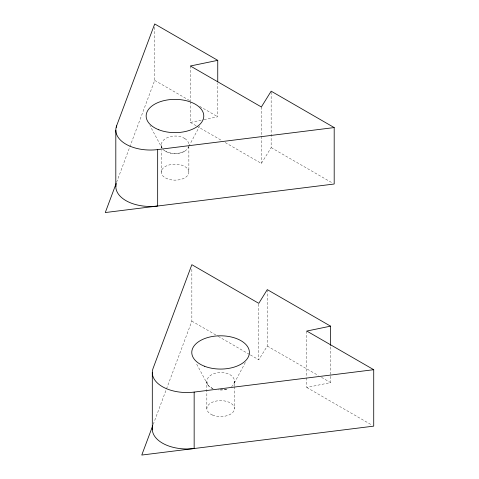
<?xml version="1.0" encoding="UTF-8"?>
<svg xmlns="http://www.w3.org/2000/svg" width="479" height="479" viewBox="0 0 479 479"><rect width="100%" height="100%" fill="white"/><g stroke="black" fill="none" stroke-linecap="round" stroke-linejoin="round"><path stroke-width="0.36" stroke-dasharray="2.4 1.8" d="M161.219 172.171L161.225 150.592M161.231 147.616L161.231 145.388L162.058 148.125L149.951 125.594M206.838 408.599L206.844 381.817L207.67 384.553L196.186 363.16M116.589 182.307L154.699 80.388L154.699 24.692M153.244 424.358L191.851 321.134L191.851 267.665M188.187 147.544L188.528 146.736A13.891 8.915 -1.1 0 1 184.816 151.119A13.825 7.981 0 0 1 163.411 149.783M188.882 146.251L199.635 126.193M245.356 362.453L233.8 383.978L234.476 381.512L234.476 385.9M225.226 142.55L261.366 163.417L271.15 147.616L271.15 91.92M250.421 354.951L258.792 359.777L267.282 346.06L267.282 290.364M190.379 101.638L190.379 122.432L203.341 119.756M204.06 119.606L217.747 116.786L217.747 83.37M306.788 377.835L306.788 387.487L330.552 382.583L330.552 346.197M154.699 80.388L190.726 101.183M199.731 106.386L217.747 116.786M271.15 147.616L332.905 183.271M190.379 122.432L196.186 125.785M196.833 126.157L221.999 140.688M267.282 346.06L318.284 375.506M321.511 377.368L330.552 382.583M191.851 321.134L217.598 335.995M218.238 336.366L249.781 354.574M306.788 387.487L371.794 425.023M184.822 138.539L185.014 138.665A13.891 8.915 -1.1 0 1 188.87 144.856M234.476 386.637L234.488 408.599M188.864 146.544L188.87 172.171A13.825 7.981 0 0 1 168.135 179.08A13.825 7.981 0 0 1 168.135 165.255A13.825 7.981 0 0 1 188.87 172.171M306.788 331.055L306.788 377.093M261.366 106.979L261.366 163.417M258.792 304.087L258.792 359.777M190.379 65.994L190.379 100.895M184.822 151.119A13.55 7.826 0 0 1 163.076 149.502M184.828 138.533A13.801 8.838 -1 0 0 165.273 138.748L165.063 138.886A13.903 8.921 -0.9 0 0 161.938 147.903M231.513 386.751A13.891 8.915 -1.1 0 0 230.633 375.093L230.471 374.991A13.801 8.838 -1 0 0 210.886 375.183L210.634 375.35A13.903 8.921 -0.9 0 0 208.239 385.409A13.55 7.826 0 0 0 212.652 388.523M226.435 389.158A13.825 7.981 0 0 1 218.382 389.78M213.083 388.583A13.825 7.981 0 0 1 208.239 385.409M226.944 389.086A13.55 7.826 0 0 1 218.161 389.876M212.55 415.059A13.825 7.981 0 0 0 234.411 409.425A13.825 7.981 0 0 0 215.023 401.312A13.825 7.981 0 0 0 212.55 415.059"/><path stroke-width="0.72" d="M116.589 127.354L116.589 125.869L154.699 23.95L217.747 60.348L217.747 81.885M116.259 183.182L105.278 212.55L334.192 184.014L334.192 127.576L271.15 91.178L261.366 106.979L190.379 65.994L217.747 60.348M152.723 425.753L141.772 455.05L373.722 426.136L373.722 369.698L306.788 331.055L330.552 326.151L330.552 345.455M116.589 125.869A34.56 19.95 0 0 0 157.663 149.586L334.192 127.576M330.552 326.151L267.282 289.621L258.792 303.345L191.851 264.695L153.082 368.369A34.56 19.95 0 0 0 194.157 392.085L373.722 369.698M194.157 392.085L194.157 448.518A34.56 19.95 0 0 1 152.49 426.933M157.663 149.586L157.663 206.018A34.56 19.95 0 0 1 115.996 184.433M152.304 372.77L152.304 429.202M115.81 130.264L115.81 186.702M158.818 129.785A28.818 16.639 0 0 0 203.707 117.193A28.818 16.639 0 0 0 162.375 101.039A28.818 16.639 0 0 0 158.818 129.785M204.431 366.213A28.818 16.639 0 0 0 249.325 353.622A28.818 16.639 0 0 0 207.994 337.473A28.818 16.639 0 0 0 204.431 366.213"/></g></svg>
